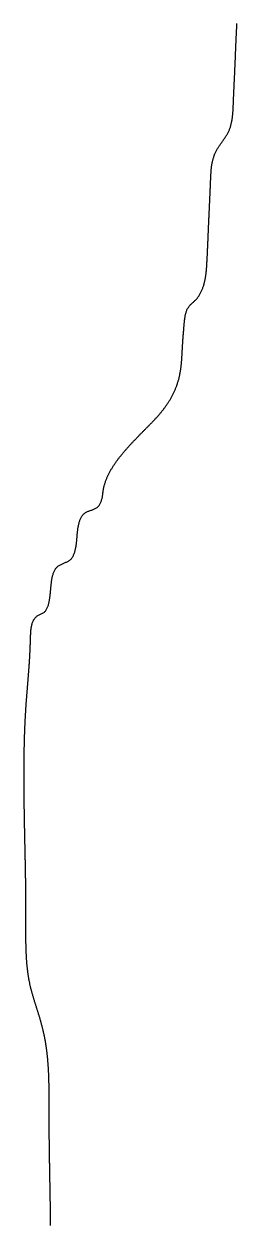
# Model space of a CAD drawing. Extents: x 40 to 225, y 4 to 261.
# Drawn here: x 40.5 to 46.2, y 100.44 to 132.63 of the extents above; entities that cross this region are included whole.
import ezdxf

# ---------------------------------------------------------------- set-up
doc = ezdxf.new("R2010")
doc.units = 0
doc.layers.get('0').update_dxf_attribs({"linetype": 'CONTINUOUS'})

msp = doc.modelspace()

# ---------------------------------------------------------------- linework, layer by layer
at = {"color": 7}
msp.add_polyline3d([(41.2127, 100.429, 0), (41.2125, 100.449, 0), (41.2123, 100.469, 0), (41.2121, 100.488, 0), (41.2118, 100.508, 0), (41.2116, 100.528, 0), (41.2114, 100.548, 0), (41.2112, 100.567, 0), (41.2109, 100.587, 0), (41.2107, 100.607, 0), (41.2104, 100.627, 0), (41.2102, 100.646, 0), (41.2099, 100.666, 0), (41.2097, 100.686, 0), (41.2094, 100.706, 0), (41.2091, 100.725, 0), (41.2089, 100.745, 0), (41.2086, 100.765, 0), (41.2083, 100.785, 0), (41.208, 100.804, 0), (41.2077, 100.824, 0), (41.2075, 100.844, 0), (41.2072, 100.863, 0), (41.2069, 100.883, 0), (41.2066, 100.903, 0), (41.2063, 100.923, 0), (41.206, 100.942, 0), (41.2057, 100.962, 0), (41.2054, 100.982, 0), (41.205, 101.001, 0), (41.2047, 101.021, 0), (41.2044, 101.041, 0), (41.2041, 101.06, 0), (41.2038, 101.08, 0), (41.2034, 101.1, 0), (41.2031, 101.119, 0), (41.2028, 101.139, 0), (41.2025, 101.159, 0), (41.2021, 101.178, 0), (41.2018, 101.198, 0), (41.2015, 101.218, 0), (41.2011, 101.237, 0), (41.2008, 101.257, 0), (41.2004, 101.277, 0), (41.2001, 101.296, 0), (41.1998, 101.316, 0), (41.1994, 101.336, 0), (41.1991, 101.355, 0), (41.1987, 101.375, 0), (41.1984, 101.395, 0), (41.198, 101.414, 0), (41.1977, 101.434, 0), (41.1973, 101.454, 0), (41.197, 101.473, 0), (41.1966, 101.493, 0), (41.1963, 101.513, 0), (41.1959, 101.532, 0), (41.1956, 101.552, 0), (41.1952, 101.572, 0), (41.1949, 101.591, 0), (41.1945, 101.611, 0), (41.1941, 101.631, 0), (41.1938, 101.65, 0), (41.1934, 101.67, 0), (41.1931, 101.69, 0), (41.1927, 101.709, 0), (41.1924, 101.729, 0), (41.192, 101.748, 0), (41.1917, 101.768, 0), (41.1913, 101.788, 0), (41.191, 101.807, 0), (41.1906, 101.827, 0), (41.1903, 101.847, 0), (41.1899, 101.866, 0), (41.1896, 101.886, 0), (41.1892, 101.906, 0), (41.1889, 101.925, 0), (41.1886, 101.945, 0), (41.1882, 101.965, 0), (41.1879, 101.984, 0), (41.1875, 102.004, 0), (41.1872, 102.023, 0), (41.1869, 102.043, 0), (41.1865, 102.063, 0), (41.1862, 102.082, 0), (41.1859, 102.102, 0), (41.1855, 102.122, 0), (41.1852, 102.141, 0), (41.1849, 102.161, 0), (41.1846, 102.181, 0), (41.1842, 102.2, 0), (41.1839, 102.22, 0), (41.1836, 102.239, 0), (41.1833, 102.259, 0), (41.183, 102.279, 0), (41.1827, 102.298, 0), (41.1824, 102.318, 0), (41.1821, 102.338, 0), (41.1818, 102.357, 0), (41.1815, 102.377, 0), (41.1812, 102.397, 0), (41.1809, 102.416, 0), (41.1806, 102.436, 0), (41.1804, 102.456, 0), (41.1801, 102.475, 0), (41.1798, 102.495, 0), (41.1795, 102.515, 0), (41.1793, 102.534, 0), (41.179, 102.554, 0), (41.1787, 102.574, 0), (41.1785, 102.593, 0), (41.1782, 102.613, 0), (41.178, 102.633, 0), (41.1778, 102.652, 0), (41.1775, 102.672, 0), (41.1773, 102.692, 0), (41.1771, 102.711, 0), (41.1768, 102.731, 0), (41.1766, 102.751, 0), (41.1764, 102.77, 0), (41.1762, 102.79, 0), (41.176, 102.81, 0), (41.1758, 102.829, 0), (41.1756, 102.849, 0), (41.1754, 102.869, 0), (41.1752, 102.888, 0), (41.175, 102.908, 0), (41.1749, 102.928, 0), (41.1747, 102.948, 0), (41.1745, 102.967, 0), (41.1744, 102.987, 0), (41.1742, 103.007, 0), (41.1741, 103.026, 0), (41.1739, 103.046, 0), (41.1738, 103.066, 0), (41.1737, 103.085, 0), (41.1736, 103.105, 0), (41.1734, 103.125, 0), (41.1733, 103.145, 0), (41.1732, 103.164, 0), (41.1731, 103.184, 0), (41.173, 103.204, 0), (41.173, 103.224, 0), (41.1729, 103.243, 0), (41.1728, 103.263, 0), (41.1728, 103.283, 0), (41.1727, 103.303, 0), (41.1726, 103.322, 0), (41.1726, 103.342, 0), (41.1726, 103.362, 0), (41.1725, 103.382, 0), (41.1725, 103.401, 0), (41.1725, 103.421, 0), (41.1725, 103.441, 0), (41.1725, 103.461, 0), (41.1725, 103.48, 0), (41.1725, 103.5, 0), (41.1725, 103.52, 0), (41.1726, 103.54, 0), (41.1726, 103.56, 0), (41.1726, 103.579, 0), (41.1726, 103.599, 0), (41.1727, 103.619, 0), (41.1727, 103.639, 0), (41.1727, 103.659, 0), (41.1727, 103.678, 0), (41.1727, 103.698, 0), (41.1727, 103.718, 0), (41.1727, 103.738, 0), (41.1727, 103.758, 0), (41.1727, 103.777, 0), (41.1727, 103.797, 0), (41.1727, 103.817, 0), (41.1726, 103.837, 0), (41.1726, 103.857, 0), (41.1725, 103.876, 0), (41.1725, 103.896, 0), (41.1724, 103.916, 0), (41.1723, 103.936, 0), (41.1722, 103.956, 0), (41.172, 103.975, 0), (41.1719, 103.995, 0), (41.1717, 104.015, 0), (41.1715, 104.035, 0), (41.1713, 104.055, 0), (41.1711, 104.074, 0), (41.1709, 104.094, 0), (41.1706, 104.114, 0), (41.1703, 104.134, 0), (41.17, 104.154, 0), (41.1697, 104.173, 0), (41.1694, 104.193, 0), (41.169, 104.213, 0), (41.1686, 104.233, 0), (41.1681, 104.253, 0), (41.1677, 104.272, 0), (41.1672, 104.292, 0), (41.1666, 104.312, 0), (41.1661, 104.332, 0), (41.1655, 104.351, 0), (41.1649, 104.371, 0), (41.1642, 104.391, 0), (41.1636, 104.411, 0), (41.1628, 104.43, 0), (41.1621, 104.45, 0), (41.1613, 104.47, 0), (41.1604, 104.49, 0), (41.1596, 104.509, 0), (41.1587, 104.529, 0), (41.1577, 104.549, 0), (41.1567, 104.568, 0), (41.1557, 104.588, 0), (41.1546, 104.608, 0), (41.1535, 104.627, 0), (41.1523, 104.647, 0), (41.1511, 104.667, 0), (41.1499, 104.687, 0), (41.1486, 104.706, 0), (41.1472, 104.726, 0), (41.1458, 104.745, 0), (41.1444, 104.765, 0), (41.1429, 104.785, 0), (41.1413, 104.804, 0), (41.1397, 104.824, 0), (41.1381, 104.844, 0), (41.1364, 104.863, 0), (41.1346, 104.883, 0), (41.1328, 104.902, 0), (41.1309, 104.922, 0), (41.129, 104.941, 0), (41.127, 104.961, 0), (41.125, 104.981, 0), (41.1229, 105, 0), (41.1207, 105.02, 0), (41.1185, 105.039, 0), (41.1162, 105.059, 0), (41.1138, 105.078, 0), (41.1114, 105.098, 0), (41.1089, 105.117, 0), (41.1064, 105.137, 0), (41.1038, 105.156, 0), (41.1011, 105.176, 0), (41.0983, 105.195, 0), (41.0955, 105.214, 0), (41.0926, 105.234, 0), (41.0896, 105.253, 0), (41.0866, 105.273, 0), (41.0835, 105.292, 0), (41.0803, 105.311, 0), (41.0771, 105.331, 0), (41.0738, 105.35, 0), (41.0704, 105.369, 0), (41.0669, 105.389, 0), (41.0633, 105.408, 0), (41.0597, 105.427, 0), (41.056, 105.447, 0), (41.0522, 105.466, 0), (41.0483, 105.485, 0), (41.0444, 105.504, 0), (41.0403, 105.524, 0), (41.0362, 105.543, 0), (41.032, 105.562, 0), (41.0278, 105.581, 0), (41.0234, 105.6, 0), (41.019, 105.619, 0), (41.0146, 105.639, 0), (41.01, 105.658, 0), (41.0054, 105.677, 0), (41.0008, 105.696, 0), (40.996, 105.715, 0), (40.9912, 105.734, 0), (40.9864, 105.753, 0), (40.9814, 105.772, 0), (40.9765, 105.791, 0), (40.9714, 105.81, 0), (40.9663, 105.829, 0), (40.9612, 105.849, 0), (40.956, 105.868, 0), (40.9508, 105.887, 0), (40.9455, 105.906, 0), (40.9401, 105.925, 0), (40.9347, 105.944, 0), (40.9293, 105.962, 0), (40.9238, 105.981, 0), (40.9183, 106, 0), (40.9127, 106.019, 0), (40.9071, 106.038, 0), (40.9015, 106.057, 0), (40.8958, 106.076, 0), (40.8901, 106.095, 0), (40.8843, 106.114, 0), (40.8785, 106.133, 0), (40.8727, 106.152, 0), (40.8669, 106.17, 0), (40.861, 106.189, 0), (40.8551, 106.208, 0), (40.8492, 106.227, 0), (40.8432, 106.246, 0), (40.8373, 106.265, 0), (40.8313, 106.284, 0), (40.8253, 106.302, 0), (40.8194, 106.321, 0), (40.8134, 106.34, 0), (40.8074, 106.359, 0), (40.8015, 106.378, 0), (40.7955, 106.396, 0), (40.7896, 106.415, 0), (40.7837, 106.434, 0), (40.7778, 106.453, 0), (40.772, 106.472, 0), (40.7661, 106.491, 0), (40.7604, 106.509, 0), (40.7546, 106.528, 0), (40.7489, 106.547, 0), (40.7433, 106.566, 0), (40.7377, 106.585, 0), (40.7322, 106.604, 0), (40.7267, 106.623, 0), (40.7213, 106.642, 0), (40.716, 106.661, 0), (40.7107, 106.68, 0), (40.7055, 106.698, 0), (40.7004, 106.717, 0), (40.6954, 106.736, 0), (40.6905, 106.755, 0), (40.6856, 106.774, 0), (40.6809, 106.793, 0), (40.6763, 106.813, 0), (40.6717, 106.832, 0), (40.6673, 106.851, 0), (40.663, 106.87, 0), (40.6588, 106.889, 0), (40.6547, 106.908, 0), (40.6507, 106.927, 0), (40.6468, 106.947, 0), (40.643, 106.966, 0), (40.6393, 106.985, 0), (40.6357, 107.004, 0), (40.6322, 107.024, 0), (40.6288, 107.043, 0), (40.6255, 107.062, 0), (40.6222, 107.081, 0), (40.6191, 107.101, 0), (40.6161, 107.12, 0), (40.6131, 107.14, 0), (40.6103, 107.159, 0), (40.6075, 107.178, 0), (40.6048, 107.198, 0), (40.6022, 107.217, 0), (40.5997, 107.237, 0), (40.5972, 107.256, 0), (40.5948, 107.276, 0), (40.5926, 107.295, 0), (40.5904, 107.315, 0), (40.5882, 107.334, 0), (40.5862, 107.354, 0), (40.5842, 107.373, 0), (40.5823, 107.393, 0), (40.5804, 107.413, 0), (40.5787, 107.432, 0), (40.577, 107.452, 0), (40.5753, 107.471, 0), (40.5737, 107.491, 0), (40.5722, 107.511, 0), (40.5708, 107.53, 0), (40.5694, 107.55, 0), (40.5681, 107.57, 0), (40.5668, 107.589, 0), (40.5656, 107.609, 0), (40.5645, 107.629, 0), (40.5634, 107.648, 0), (40.5624, 107.668, 0), (40.5614, 107.688, 0), (40.5605, 107.708, 0), (40.5596, 107.727, 0), (40.5588, 107.747, 0), (40.558, 107.767, 0), (40.5573, 107.787, 0), (40.5566, 107.807, 0), (40.5559, 107.826, 0), (40.5553, 107.846, 0), (40.5548, 107.866, 0), (40.5543, 107.886, 0), (40.5538, 107.906, 0), (40.5533, 107.925, 0), (40.5529, 107.945, 0), (40.5526, 107.965, 0), (40.5522, 107.985, 0), (40.5519, 108.005, 0), (40.5517, 108.024, 0), (40.5514, 108.044, 0), (40.5512, 108.064, 0), (40.551, 108.084, 0), (40.5509, 108.104, 0), (40.5507, 108.124, 0), (40.5506, 108.144, 0), (40.5505, 108.163, 0), (40.5505, 108.183, 0), (40.5504, 108.203, 0), (40.5504, 108.223, 0), (40.5504, 108.243, 0), (40.5504, 108.263, 0), (40.5504, 108.283, 0), (40.5505, 108.302, 0), (40.5505, 108.322, 0), (40.5506, 108.342, 0), (40.5506, 108.362, 0), (40.5507, 108.382, 0), (40.5508, 108.402, 0), (40.5509, 108.422, 0), (40.551, 108.441, 0), (40.5511, 108.461, 0), (40.5512, 108.481, 0), (40.5513, 108.501, 0), (40.5514, 108.521, 0), (40.5515, 108.541, 0), (40.5516, 108.56, 0), (40.5517, 108.58, 0), (40.5518, 108.6, 0), (40.5518, 108.62, 0), (40.5519, 108.64, 0), (40.552, 108.659, 0), (40.552, 108.679, 0), (40.5521, 108.699, 0), (40.5521, 108.719, 0), (40.5521, 108.739, 0), (40.5521, 108.758, 0), (40.5521, 108.778, 0), (40.5521, 108.798, 0), (40.5521, 108.818, 0), (40.5521, 108.837, 0), (40.5521, 108.857, 0), (40.552, 108.877, 0), (40.552, 108.897, 0), (40.5519, 108.916, 0), (40.5519, 108.936, 0), (40.5518, 108.956, 0), (40.5517, 108.975, 0), (40.5516, 108.995, 0), (40.5515, 109.015, 0), (40.5514, 109.035, 0), (40.5513, 109.054, 0), (40.5512, 109.074, 0), (40.5511, 109.094, 0), (40.5509, 109.113, 0), (40.5508, 109.133, 0), (40.5507, 109.153, 0), (40.5505, 109.172, 0), (40.5503, 109.192, 0), (40.5502, 109.212, 0), (40.55, 109.231, 0), (40.5498, 109.251, 0), (40.5496, 109.271, 0), (40.5494, 109.29, 0), (40.5492, 109.31, 0), (40.549, 109.33, 0), (40.5488, 109.349, 0), (40.5486, 109.369, 0), (40.5484, 109.389, 0), (40.5481, 109.408, 0), (40.5479, 109.428, 0), (40.5476, 109.448, 0), (40.5474, 109.467, 0), (40.5471, 109.487, 0), (40.5469, 109.507, 0), (40.5466, 109.526, 0), (40.5463, 109.546, 0), (40.5461, 109.565, 0), (40.5458, 109.585, 0), (40.5455, 109.605, 0), (40.5452, 109.624, 0), (40.5449, 109.644, 0), (40.5446, 109.664, 0), (40.5443, 109.683, 0), (40.544, 109.703, 0), (40.5437, 109.722, 0), (40.5433, 109.742, 0), (40.543, 109.762, 0), (40.5427, 109.781, 0), (40.5424, 109.801, 0), (40.542, 109.821, 0), (40.5417, 109.84, 0), (40.5413, 109.86, 0), (40.541, 109.879, 0), (40.5406, 109.899, 0), (40.5403, 109.919, 0), (40.5399, 109.938, 0), (40.5396, 109.958, 0), (40.5392, 109.977, 0), (40.5388, 109.997, 0), (40.5385, 110.017, 0), (40.5381, 110.036, 0), (40.5377, 110.056, 0), (40.5373, 110.075, 0), (40.5369, 110.095, 0), (40.5366, 110.115, 0), (40.5362, 110.134, 0), (40.5358, 110.154, 0), (40.5354, 110.174, 0), (40.535, 110.193, 0), (40.5346, 110.213, 0), (40.5342, 110.232, 0), (40.5338, 110.252, 0), (40.5334, 110.272, 0), (40.533, 110.291, 0), (40.5326, 110.311, 0), (40.5322, 110.331, 0), (40.5318, 110.35, 0), (40.5314, 110.37, 0), (40.5309, 110.39, 0), (40.5305, 110.409, 0), (40.5301, 110.429, 0), (40.5297, 110.448, 0), (40.5293, 110.468, 0), (40.5289, 110.488, 0), (40.5285, 110.507, 0), (40.528, 110.527, 0), (40.5276, 110.547, 0), (40.5272, 110.566, 0), (40.5268, 110.586, 0), (40.5264, 110.606, 0), (40.526, 110.625, 0), (40.5255, 110.645, 0), (40.5251, 110.665, 0), (40.5247, 110.684, 0), (40.5243, 110.704, 0), (40.5239, 110.724, 0), (40.5235, 110.743, 0), (40.523, 110.763, 0), (40.5226, 110.783, 0), (40.5222, 110.803, 0), (40.5218, 110.822, 0), (40.5214, 110.842, 0), (40.521, 110.862, 0), (40.5206, 110.881, 0), (40.5201, 110.901, 0), (40.5197, 110.921, 0), (40.5193, 110.941, 0), (40.5189, 110.96, 0), (40.5185, 110.98, 0), (40.5181, 111, 0), (40.5177, 111.02, 0), (40.5173, 111.039, 0), (40.5169, 111.059, 0), (40.5165, 111.079, 0), (40.5162, 111.099, 0), (40.5158, 111.118, 0), (40.5154, 111.138, 0), (40.515, 111.158, 0), (40.5146, 111.178, 0), (40.5142, 111.197, 0), (40.5139, 111.217, 0), (40.5135, 111.237, 0), (40.5131, 111.257, 0), (40.5127, 111.277, 0), (40.5124, 111.297, 0), (40.512, 111.316, 0), (40.5117, 111.336, 0), (40.5113, 111.356, 0), (40.511, 111.376, 0), (40.5106, 111.396, 0), (40.5103, 111.416, 0), (40.5099, 111.436, 0), (40.5096, 111.455, 0), (40.5093, 111.475, 0), (40.5089, 111.495, 0), (40.5086, 111.515, 0), (40.5083, 111.535, 0), (40.508, 111.555, 0), (40.5077, 111.575, 0), (40.5074, 111.595, 0), (40.5071, 111.615, 0), (40.5068, 111.635, 0), (40.5065, 111.655, 0), (40.5062, 111.674, 0), (40.5059, 111.694, 0), (40.5057, 111.714, 0), (40.5054, 111.734, 0), (40.5051, 111.754, 0), (40.5049, 111.774, 0), (40.5046, 111.794, 0), (40.5044, 111.814, 0), (40.5041, 111.834, 0), (40.5039, 111.854, 0), (40.5037, 111.874, 0), (40.5034, 111.894, 0), (40.5032, 111.914, 0), (40.503, 111.934, 0), (40.5028, 111.954, 0), (40.5026, 111.974, 0), (40.5024, 111.994, 0), (40.5022, 112.014, 0), (40.502, 112.034, 0), (40.5019, 112.054, 0), (40.5017, 112.074, 0), (40.5015, 112.094, 0), (40.5014, 112.114, 0), (40.5012, 112.134, 0), (40.5011, 112.154, 0), (40.501, 112.174, 0), (40.5009, 112.194, 0), (40.5007, 112.214, 0), (40.5006, 112.234, 0), (40.5005, 112.254, 0), (40.5004, 112.274, 0), (40.5004, 112.294, 0), (40.5003, 112.314, 0), (40.5002, 112.334, 0), (40.5002, 112.354, 0), (40.5001, 112.374, 0), (40.5001, 112.394, 0), (40.5, 112.414, 0), (40.5, 112.434, 0), (40.5, 112.454, 0), (40.5, 112.474, 0), (40.5, 112.494, 0), (40.5, 112.514, 0), (40.5, 112.534, 0), (40.5, 112.554, 0), (40.5001, 112.574, 0), (40.5001, 112.594, 0), (40.5002, 112.614, 0), (40.5002, 112.634, 0), (40.5003, 112.654, 0), (40.5004, 112.674, 0), (40.5005, 112.694, 0), (40.5006, 112.714, 0), (40.5007, 112.734, 0), (40.5008, 112.754, 0), (40.501, 112.774, 0), (40.5011, 112.794, 0), (40.5013, 112.813, 0), (40.5014, 112.833, 0), (40.5016, 112.853, 0), (40.5018, 112.873, 0), (40.502, 112.893, 0), (40.5022, 112.913, 0), (40.5024, 112.933, 0), (40.5027, 112.953, 0), (40.5029, 112.972, 0), (40.5031, 112.992, 0), (40.5034, 113.012, 0), (40.5037, 113.032, 0), (40.504, 113.052, 0), (40.5043, 113.072, 0), (40.5046, 113.091, 0), (40.5049, 113.111, 0), (40.5052, 113.131, 0), (40.5056, 113.151, 0), (40.5059, 113.17, 0), (40.5063, 113.19, 0), (40.5067, 113.21, 0), (40.5071, 113.23, 0), (40.5075, 113.249, 0), (40.5079, 113.269, 0), (40.5083, 113.289, 0), (40.5088, 113.308, 0), (40.5092, 113.328, 0), (40.5097, 113.348, 0), (40.5102, 113.367, 0), (40.5107, 113.387, 0), (40.5112, 113.407, 0), (40.5117, 113.426, 0), (40.5123, 113.446, 0), (40.5128, 113.465, 0), (40.5134, 113.485, 0), (40.514, 113.505, 0), (40.5145, 113.524, 0), (40.5151, 113.544, 0), (40.5158, 113.563, 0), (40.5164, 113.583, 0), (40.517, 113.602, 0), (40.5177, 113.622, 0), (40.5184, 113.641, 0), (40.5191, 113.661, 0), (40.5198, 113.68, 0), (40.5205, 113.699, 0), (40.5212, 113.719, 0), (40.522, 113.738, 0), (40.5227, 113.757, 0), (40.5235, 113.777, 0), (40.5243, 113.796, 0), (40.5251, 113.815, 0), (40.5259, 113.835, 0), (40.5268, 113.854, 0), (40.5276, 113.873, 0), (40.5285, 113.893, 0), (40.5294, 113.912, 0), (40.5303, 113.931, 0), (40.5312, 113.95, 0), (40.5321, 113.969, 0), (40.5331, 113.989, 0), (40.5341, 114.008, 0), (40.535, 114.027, 0), (40.536, 114.046, 0), (40.5371, 114.065, 0), (40.5381, 114.084, 0), (40.5391, 114.103, 0), (40.5402, 114.122, 0), (40.5413, 114.141, 0), (40.5424, 114.16, 0), (40.5435, 114.179, 0), (40.5446, 114.198, 0), (40.5458, 114.217, 0), (40.5469, 114.236, 0), (40.5481, 114.255, 0), (40.5493, 114.273, 0), (40.5505, 114.292, 0), (40.5518, 114.311, 0), (40.553, 114.33, 0), (40.5543, 114.349, 0), (40.5556, 114.367, 0), (40.5569, 114.386, 0), (40.5582, 114.405, 0), (40.5596, 114.423, 0), (40.5609, 114.442, 0), (40.5623, 114.461, 0), (40.5636, 114.479, 0), (40.565, 114.498, 0), (40.5664, 114.517, 0), (40.5678, 114.535, 0), (40.5693, 114.554, 0), (40.5707, 114.573, 0), (40.5722, 114.591, 0), (40.5736, 114.61, 0), (40.5751, 114.628, 0), (40.5766, 114.647, 0), (40.578, 114.666, 0), (40.5795, 114.684, 0), (40.581, 114.703, 0), (40.5825, 114.721, 0), (40.584, 114.74, 0), (40.5856, 114.759, 0), (40.5871, 114.777, 0), (40.5886, 114.796, 0), (40.5901, 114.815, 0), (40.5917, 114.833, 0), (40.5932, 114.852, 0), (40.5947, 114.871, 0), (40.5963, 114.89, 0), (40.5978, 114.908, 0), (40.5994, 114.927, 0), (40.6009, 114.946, 0), (40.6025, 114.965, 0), (40.604, 114.983, 0), (40.6055, 115.002, 0), (40.6071, 115.021, 0), (40.6086, 115.04, 0), (40.6101, 115.059, 0), (40.6117, 115.078, 0), (40.6132, 115.097, 0), (40.6147, 115.116, 0), (40.6162, 115.135, 0), (40.6177, 115.154, 0), (40.6193, 115.173, 0), (40.6207, 115.193, 0), (40.6222, 115.212, 0), (40.6237, 115.231, 0), (40.6252, 115.25, 0), (40.6267, 115.27, 0), (40.6281, 115.289, 0), (40.6296, 115.309, 0), (40.631, 115.328, 0), (40.6324, 115.348, 0), (40.6338, 115.367, 0), (40.6352, 115.387, 0), (40.6366, 115.407, 0), (40.638, 115.426, 0), (40.6394, 115.446, 0), (40.6407, 115.466, 0), (40.6421, 115.486, 0), (40.6434, 115.506, 0), (40.6447, 115.526, 0), (40.646, 115.546, 0), (40.6472, 115.566, 0), (40.6485, 115.586, 0), (40.6497, 115.607, 0), (40.6509, 115.627, 0), (40.6521, 115.648, 0), (40.6533, 115.668, 0), (40.6545, 115.689, 0), (40.6556, 115.709, 0), (40.6567, 115.73, 0), (40.6578, 115.751, 0), (40.6589, 115.772, 0), (40.66, 115.793, 0), (40.661, 115.814, 0), (40.662, 115.835, 0), (40.663, 115.856, 0), (40.6639, 115.877, 0), (40.6649, 115.899, 0), (40.6658, 115.92, 0), (40.6666, 115.942, 0), (40.6675, 115.963, 0), (40.6683, 115.985, 0), (40.6691, 116.007, 0), (40.6699, 116.029, 0), (40.6706, 116.051, 0), (40.6713, 116.073, 0), (40.672, 116.095, 0), (40.6727, 116.117, 0), (40.6733, 116.14, 0), (40.6739, 116.162, 0), (40.6745, 116.185, 0), (40.6751, 116.207, 0), (40.6759, 116.23, 0), (40.6767, 116.253, 0), (40.6776, 116.275, 0), (40.6787, 116.297, 0), (40.68, 116.32, 0), (40.6815, 116.342, 0), (40.6832, 116.364, 0), (40.6852, 116.386, 0), (40.6875, 116.408, 0), (40.6901, 116.429, 0), (40.6931, 116.45, 0), (40.6965, 116.471, 0), (40.7003, 116.491, 0), (40.7045, 116.512, 0), (40.7092, 116.531, 0), (40.7143, 116.551, 0), (40.7201, 116.57, 0), (40.7263, 116.588, 0), (40.7332, 116.606, 0), (40.7406, 116.624, 0), (40.7487, 116.641, 0), (40.7575, 116.657, 0), (40.767, 116.673, 0), (40.7772, 116.688, 0), (40.7882, 116.703, 0), (40.7999, 116.717, 0), (40.8125, 116.73, 0), (40.8259, 116.742, 0), (40.8401, 116.754, 0), (40.8553, 116.765, 0), (40.8714, 116.775, 0), (40.8883, 116.785, 0), (40.9059, 116.794, 0), (40.9238, 116.802, 0), (40.942, 116.811, 0), (40.9602, 116.819, 0), (40.9782, 116.828, 0), (40.9958, 116.837, 0), (41.0128, 116.847, 0), (41.029, 116.858, 0), (41.0442, 116.87, 0), (41.0583, 116.883, 0), (41.0714, 116.897, 0), (41.0835, 116.912, 0), (41.0946, 116.928, 0), (41.1048, 116.945, 0), (41.1141, 116.962, 0), (41.1227, 116.981, 0), (41.1306, 116.999, 0), (41.1378, 117.018, 0), (41.1445, 117.038, 0), (41.1505, 117.058, 0), (41.1561, 117.078, 0), (41.1613, 117.098, 0), (41.1661, 117.118, 0), (41.1705, 117.138, 0), (41.1747, 117.158, 0), (41.1786, 117.178, 0), (41.1822, 117.197, 0), (41.1855, 117.217, 0), (41.1887, 117.237, 0), (41.1916, 117.256, 0), (41.1943, 117.276, 0), (41.1969, 117.295, 0), (41.1993, 117.315, 0), (41.2015, 117.334, 0), (41.2036, 117.353, 0), (41.2056, 117.373, 0), (41.2075, 117.392, 0), (41.2093, 117.411, 0), (41.211, 117.431, 0), (41.2127, 117.45, 0), (41.2143, 117.469, 0), (41.2159, 117.489, 0), (41.2176, 117.508, 0), (41.2192, 117.527, 0), (41.2209, 117.547, 0), (41.2227, 117.566, 0), (41.2245, 117.585, 0), (41.2264, 117.605, 0), (41.2285, 117.624, 0), (41.2307, 117.644, 0), (41.2331, 117.663, 0), (41.2357, 117.683, 0), (41.2385, 117.702, 0), (41.2415, 117.722, 0), (41.2447, 117.741, 0), (41.2483, 117.761, 0), (41.2521, 117.781, 0), (41.2562, 117.801, 0), (41.2607, 117.82, 0), (41.2656, 117.84, 0), (41.2708, 117.86, 0), (41.2764, 117.88, 0), (41.2825, 117.899, 0), (41.2891, 117.919, 0), (41.2963, 117.938, 0), (41.304, 117.957, 0), (41.3123, 117.975, 0), (41.3213, 117.993, 0), (41.331, 118.01, 0), (41.3415, 118.027, 0), (41.3527, 118.043, 0), (41.3647, 118.058, 0), (41.3776, 118.072, 0), (41.3913, 118.085, 0), (41.406, 118.097, 0), (41.4215, 118.109, 0), (41.4377, 118.119, 0), (41.4546, 118.129, 0), (41.472, 118.139, 0), (41.4899, 118.147, 0), (41.5082, 118.156, 0), (41.5267, 118.164, 0), (41.5455, 118.172, 0), (41.5644, 118.179, 0), (41.5832, 118.187, 0), (41.602, 118.195, 0), (41.6207, 118.203, 0), (41.6391, 118.211, 0), (41.6571, 118.22, 0), (41.6747, 118.229, 0), (41.6918, 118.238, 0), (41.7082, 118.249, 0), (41.724, 118.26, 0), (41.7389, 118.272, 0), (41.753, 118.285, 0), (41.7662, 118.299, 0), (41.7785, 118.313, 0), (41.7899, 118.329, 0), (41.8006, 118.345, 0), (41.8106, 118.362, 0), (41.8198, 118.38, 0), (41.8283, 118.398, 0), (41.8363, 118.417, 0), (41.8436, 118.436, 0), (41.8504, 118.455, 0), (41.8567, 118.475, 0), (41.8625, 118.494, 0), (41.8678, 118.514, 0), (41.8728, 118.534, 0), (41.8774, 118.554, 0), (41.8817, 118.574, 0), (41.8857, 118.593, 0), (41.8893, 118.613, 0), (41.8927, 118.632, 0), (41.8958, 118.652, 0), (41.8987, 118.672, 0), (41.9014, 118.691, 0), (41.9038, 118.711, 0), (41.9061, 118.73, 0), (41.9082, 118.749, 0), (41.9102, 118.769, 0), (41.9121, 118.788, 0), (41.9138, 118.808, 0), (41.9155, 118.827, 0), (41.9171, 118.847, 0), (41.9187, 118.866, 0), (41.9203, 118.885, 0), (41.9218, 118.905, 0), (41.9234, 118.924, 0), (41.925, 118.943, 0), (41.9267, 118.963, 0), (41.9284, 118.982, 0), (41.9303, 119.002, 0), (41.9322, 119.021, 0), (41.9343, 119.041, 0), (41.9366, 119.06, 0), (41.939, 119.08, 0), (41.9417, 119.099, 0), (41.9445, 119.119, 0), (41.9476, 119.138, 0), (41.951, 119.158, 0), (41.9546, 119.177, 0), (41.9586, 119.197, 0), (41.9629, 119.217, 0), (41.9675, 119.236, 0), (41.9724, 119.256, 0), (41.9778, 119.276, 0), (41.9836, 119.296, 0), (41.9899, 119.315, 0), (41.9966, 119.334, 0), (42.0039, 119.353, 0), (42.0118, 119.372, 0), (42.0204, 119.39, 0), (42.0295, 119.408, 0), (42.0394, 119.425, 0), (42.05, 119.441, 0), (42.0614, 119.457, 0), (42.0736, 119.472, 0), (42.0866, 119.486, 0), (42.1005, 119.5, 0), (42.1153, 119.512, 0), (42.1308, 119.524, 0), (42.1471, 119.534, 0), (42.1641, 119.544, 0), (42.1816, 119.554, 0), (42.1996, 119.562, 0), (42.2179, 119.57, 0), (42.2367, 119.578, 0), (42.2556, 119.585, 0), (42.2747, 119.592, 0), (42.2939, 119.599, 0), (42.3131, 119.605, 0), (42.3322, 119.612, 0), (42.3511, 119.619, 0), (42.3697, 119.626, 0), (42.3879, 119.633, 0), (42.4055, 119.641, 0), (42.4226, 119.651, 0), (42.439, 119.661, 0), (42.4546, 119.672, 0), (42.4693, 119.684, 0), (42.4832, 119.698, 0), (42.4962, 119.712, 0), (42.5084, 119.728, 0), (42.5198, 119.744, 0), (42.5304, 119.761, 0), (42.5402, 119.779, 0), (42.5493, 119.797, 0), (42.5576, 119.816, 0), (42.5652, 119.835, 0), (42.572, 119.854, 0), (42.5782, 119.874, 0), (42.5837, 119.893, 0), (42.5885, 119.913, 0), (42.5928, 119.932, 0), (42.5966, 119.951, 0), (42.6, 119.971, 0), (42.6031, 119.99, 0), (42.6059, 120.01, 0), (42.6086, 120.029, 0), (42.6111, 120.049, 0), (42.6135, 120.068, 0), (42.616, 120.088, 0), (42.6186, 120.107, 0), (42.6213, 120.126, 0), (42.6242, 120.146, 0), (42.6275, 120.165, 0), (42.6311, 120.184, 0), (42.635, 120.203, 0), (42.6393, 120.223, 0), (42.6438, 120.242, 0), (42.6487, 120.261, 0), (42.6538, 120.28, 0), (42.6593, 120.299, 0), (42.665, 120.318, 0), (42.671, 120.336, 0), (42.6773, 120.355, 0), (42.6838, 120.374, 0), (42.6906, 120.392, 0), (42.6976, 120.411, 0), (42.7049, 120.429, 0), (42.7123, 120.448, 0), (42.72, 120.466, 0), (42.7279, 120.484, 0), (42.736, 120.502, 0), (42.7443, 120.521, 0), (42.7528, 120.539, 0), (42.7615, 120.556, 0), (42.7704, 120.574, 0), (42.7794, 120.592, 0), (42.7885, 120.609, 0), (42.7978, 120.627, 0), (42.8073, 120.644, 0), (42.817, 120.661, 0), (42.8267, 120.679, 0), (42.8366, 120.696, 0), (42.8467, 120.713, 0), (42.8569, 120.73, 0), (42.8672, 120.746, 0), (42.8777, 120.763, 0), (42.8883, 120.78, 0), (42.899, 120.796, 0), (42.9098, 120.813, 0), (42.9208, 120.829, 0), (42.9318, 120.846, 0), (42.943, 120.862, 0), (42.9543, 120.878, 0), (42.9657, 120.894, 0), (42.9771, 120.91, 0), (42.9887, 120.926, 0), (43.0004, 120.942, 0), (43.0122, 120.958, 0), (43.0241, 120.974, 0), (43.036, 120.989, 0), (43.048, 121.005, 0), (43.0601, 121.021, 0), (43.0723, 121.036, 0), (43.0846, 121.051, 0), (43.0969, 121.067, 0), (43.1093, 121.082, 0), (43.1218, 121.097, 0), (43.1343, 121.113, 0), (43.1468, 121.128, 0), (43.1595, 121.143, 0), (43.1721, 121.158, 0), (43.1849, 121.173, 0), (43.1976, 121.188, 0), (43.2105, 121.203, 0), (43.2233, 121.218, 0), (43.2363, 121.233, 0), (43.2492, 121.248, 0), (43.2622, 121.262, 0), (43.2753, 121.277, 0), (43.2884, 121.292, 0), (43.3015, 121.307, 0), (43.3147, 121.321, 0), (43.3279, 121.336, 0), (43.3411, 121.35, 0), (43.3544, 121.365, 0), (43.3677, 121.379, 0), (43.3811, 121.394, 0), (43.3945, 121.408, 0), (43.4079, 121.423, 0), (43.4214, 121.437, 0), (43.4349, 121.451, 0), (43.4484, 121.466, 0), (43.462, 121.48, 0), (43.4755, 121.494, 0), (43.4891, 121.508, 0), (43.5028, 121.523, 0), (43.5164, 121.537, 0), (43.5301, 121.551, 0), (43.5438, 121.565, 0), (43.5576, 121.579, 0), (43.5713, 121.594, 0), (43.5851, 121.608, 0), (43.5989, 121.622, 0), (43.6127, 121.636, 0), (43.6265, 121.65, 0), (43.6403, 121.664, 0), (43.6542, 121.678, 0), (43.6681, 121.692, 0), (43.6819, 121.706, 0), (43.6958, 121.72, 0), (43.7098, 121.734, 0), (43.7237, 121.748, 0), (43.7376, 121.762, 0), (43.7515, 121.776, 0), (43.7654, 121.79, 0), (43.7793, 121.804, 0), (43.7932, 121.818, 0), (43.8071, 121.832, 0), (43.821, 121.846, 0), (43.8349, 121.86, 0), (43.8487, 121.874, 0), (43.8626, 121.888, 0), (43.8764, 121.903, 0), (43.8902, 121.917, 0), (43.9039, 121.931, 0), (43.9176, 121.945, 0), (43.9313, 121.959, 0), (43.945, 121.974, 0), (43.9586, 121.988, 0), (43.9721, 122.002, 0), (43.9857, 122.017, 0), (43.9991, 122.031, 0), (44.0125, 122.045, 0), (44.0259, 122.06, 0), (44.0392, 122.074, 0), (44.0525, 122.089, 0), (44.0656, 122.104, 0), (44.0788, 122.118, 0), (44.0918, 122.133, 0), (44.1048, 122.148, 0), (44.1177, 122.163, 0), (44.1305, 122.178, 0), (44.1433, 122.193, 0), (44.1559, 122.208, 0), (44.1685, 122.223, 0), (44.181, 122.238, 0), (44.1934, 122.253, 0), (44.2057, 122.269, 0), (44.2179, 122.284, 0), (44.2301, 122.3, 0), (44.2421, 122.315, 0), (44.254, 122.331, 0), (44.2658, 122.347, 0), (44.2775, 122.363, 0), (44.289, 122.379, 0), (44.3005, 122.395, 0), (44.3118, 122.411, 0), (44.3231, 122.427, 0), (44.3342, 122.444, 0), (44.3451, 122.46, 0), (44.356, 122.477, 0), (44.3667, 122.493, 0), (44.3773, 122.51, 0), (44.3877, 122.527, 0), (44.3981, 122.544, 0), (44.4082, 122.561, 0), (44.4183, 122.578, 0), (44.4282, 122.595, 0), (44.438, 122.612, 0), (44.4476, 122.629, 0), (44.457, 122.647, 0), (44.4664, 122.664, 0), (44.4755, 122.682, 0), (44.4846, 122.7, 0), (44.4934, 122.717, 0), (44.5022, 122.735, 0), (44.5107, 122.753, 0), (44.5191, 122.771, 0), (44.5273, 122.789, 0), (44.5354, 122.807, 0), (44.5433, 122.825, 0), (44.5511, 122.844, 0), (44.5586, 122.862, 0), (44.566, 122.88, 0), (44.5733, 122.899, 0), (44.5803, 122.917, 0), (44.5872, 122.936, 0), (44.5939, 122.954, 0), (44.6004, 122.973, 0), (44.6068, 122.992, 0), (44.6129, 123.011, 0), (44.6189, 123.029, 0), (44.6247, 123.048, 0), (44.6303, 123.067, 0), (44.6357, 123.086, 0), (44.6409, 123.105, 0), (44.6459, 123.124, 0), (44.6507, 123.143, 0), (44.6554, 123.163, 0), (44.6598, 123.182, 0), (44.6641, 123.201, 0), (44.6681, 123.22, 0), (44.6721, 123.24, 0), (44.6758, 123.259, 0), (44.6794, 123.279, 0), (44.6828, 123.298, 0), (44.6861, 123.317, 0), (44.6892, 123.337, 0), (44.6922, 123.356, 0), (44.6951, 123.376, 0), (44.6978, 123.396, 0), (44.7004, 123.415, 0), (44.7029, 123.435, 0), (44.7053, 123.454, 0), (44.7075, 123.474, 0), (44.7097, 123.494, 0), (44.7117, 123.513, 0), (44.7137, 123.533, 0), (44.7155, 123.553, 0), (44.7173, 123.572, 0), (44.719, 123.592, 0), (44.7206, 123.612, 0), (44.7222, 123.632, 0), (44.7237, 123.651, 0), (44.7251, 123.671, 0), (44.7264, 123.691, 0), (44.7278, 123.711, 0), (44.729, 123.73, 0), (44.7303, 123.75, 0), (44.7314, 123.77, 0), (44.7326, 123.789, 0), (44.7337, 123.809, 0), (44.7349, 123.829, 0), (44.736, 123.848, 0), (44.7371, 123.868, 0), (44.7381, 123.887, 0), (44.7392, 123.907, 0), (44.7403, 123.927, 0), (44.7414, 123.946, 0), (44.7425, 123.966, 0), (44.7436, 123.985, 0), (44.7448, 124.005, 0), (44.746, 124.024, 0), (44.7472, 124.043, 0), (44.7484, 124.063, 0), (44.7496, 124.082, 0), (44.7508, 124.102, 0), (44.7521, 124.121, 0), (44.7534, 124.14, 0), (44.7547, 124.16, 0), (44.7561, 124.179, 0), (44.7574, 124.199, 0), (44.7588, 124.218, 0), (44.7602, 124.237, 0), (44.7617, 124.257, 0), (44.7631, 124.276, 0), (44.7646, 124.296, 0), (44.7661, 124.315, 0), (44.7676, 124.335, 0), (44.7692, 124.354, 0), (44.7707, 124.374, 0), (44.7723, 124.394, 0), (44.774, 124.413, 0), (44.7756, 124.433, 0), (44.7773, 124.453, 0), (44.779, 124.473, 0), (44.7807, 124.493, 0), (44.7825, 124.513, 0), (44.7843, 124.533, 0), (44.7861, 124.553, 0), (44.7879, 124.573, 0), (44.7898, 124.594, 0), (44.7917, 124.614, 0), (44.7936, 124.634, 0), (44.7956, 124.655, 0), (44.7977, 124.675, 0), (44.7999, 124.696, 0), (44.8023, 124.717, 0), (44.805, 124.737, 0), (44.8078, 124.757, 0), (44.8109, 124.778, 0), (44.8143, 124.798, 0), (44.818, 124.818, 0), (44.8221, 124.837, 0), (44.8265, 124.857, 0), (44.8314, 124.876, 0), (44.8367, 124.896, 0), (44.8426, 124.914, 0), (44.8489, 124.933, 0), (44.8558, 124.951, 0), (44.8632, 124.969, 0), (44.8713, 124.987, 0), (44.88, 125.004, 0), (44.8894, 125.02, 0), (44.8994, 125.037, 0), (44.9103, 125.052, 0), (44.9219, 125.067, 0), (44.9342, 125.082, 0), (44.9472, 125.097, 0), (44.9607, 125.111, 0), (44.9747, 125.124, 0), (44.9891, 125.138, 0), (45.0037, 125.151, 0), (45.0185, 125.164, 0), (45.0334, 125.178, 0), (45.0482, 125.191, 0), (45.0629, 125.204, 0), (45.0774, 125.218, 0), (45.0916, 125.232, 0), (45.1053, 125.247, 0), (45.1186, 125.261, 0), (45.1315, 125.276, 0), (45.1439, 125.292, 0), (45.1559, 125.308, 0), (45.1675, 125.324, 0), (45.1788, 125.34, 0), (45.1896, 125.357, 0), (45.2, 125.373, 0), (45.2101, 125.391, 0), (45.2197, 125.408, 0), (45.2291, 125.425, 0), (45.238, 125.443, 0), (45.2467, 125.461, 0), (45.2549, 125.479, 0), (45.2629, 125.497, 0), (45.2705, 125.515, 0), (45.2779, 125.534, 0), (45.2849, 125.552, 0), (45.2916, 125.571, 0), (45.298, 125.589, 0), (45.3042, 125.608, 0), (45.3101, 125.627, 0), (45.3157, 125.645, 0), (45.321, 125.664, 0), (45.3261, 125.683, 0), (45.331, 125.702, 0), (45.3356, 125.721, 0), (45.34, 125.74, 0), (45.3442, 125.76, 0), (45.3481, 125.779, 0), (45.3519, 125.798, 0), (45.3554, 125.818, 0), (45.3588, 125.837, 0), (45.3619, 125.857, 0), (45.3649, 125.876, 0), (45.3678, 125.896, 0), (45.3704, 125.915, 0), (45.3729, 125.935, 0), (45.3753, 125.955, 0), (45.3776, 125.974, 0), (45.3797, 125.994, 0), (45.3816, 126.014, 0), (45.3835, 126.034, 0), (45.3853, 126.053, 0), (45.3869, 126.073, 0), (45.3885, 126.093, 0), (45.39, 126.113, 0), (45.3914, 126.133, 0), (45.3927, 126.153, 0), (45.394, 126.173, 0), (45.3952, 126.193, 0), (45.3964, 126.212, 0), (45.3975, 126.232, 0), (45.3986, 126.252, 0), (45.3997, 126.272, 0), (45.4008, 126.292, 0), (45.4018, 126.312, 0), (45.4029, 126.332, 0), (45.4039, 126.352, 0), (45.4049, 126.371, 0), (45.4059, 126.391, 0), (45.4069, 126.411, 0), (45.4079, 126.431, 0), (45.4089, 126.451, 0), (45.4098, 126.471, 0), (45.4108, 126.49, 0), (45.4117, 126.51, 0), (45.4127, 126.53, 0), (45.4136, 126.55, 0), (45.4145, 126.569, 0), (45.4154, 126.589, 0), (45.4164, 126.609, 0), (45.4173, 126.629, 0), (45.4181, 126.648, 0), (45.419, 126.668, 0), (45.4199, 126.688, 0), (45.4208, 126.708, 0), (45.4216, 126.727, 0), (45.4225, 126.747, 0), (45.4234, 126.767, 0), (45.4242, 126.786, 0), (45.4251, 126.806, 0), (45.4259, 126.826, 0), (45.4267, 126.845, 0), (45.4276, 126.865, 0), (45.4284, 126.885, 0), (45.4292, 126.904, 0), (45.4301, 126.924, 0), (45.4309, 126.943, 0), (45.4317, 126.963, 0), (45.4325, 126.983, 0), (45.4333, 127.002, 0), (45.4342, 127.022, 0), (45.435, 127.041, 0), (45.4358, 127.061, 0), (45.4366, 127.081, 0), (45.4374, 127.1, 0), (45.4382, 127.12, 0), (45.4391, 127.139, 0), (45.4399, 127.159, 0), (45.4407, 127.179, 0), (45.4415, 127.198, 0), (45.4423, 127.218, 0), (45.4432, 127.237, 0), (45.444, 127.257, 0), (45.4448, 127.276, 0), (45.4457, 127.296, 0), (45.4465, 127.315, 0), (45.4473, 127.335, 0), (45.4482, 127.354, 0), (45.449, 127.374, 0), (45.4499, 127.393, 0), (45.4508, 127.413, 0), (45.4516, 127.432, 0), (45.4525, 127.452, 0), (45.4534, 127.471, 0), (45.4542, 127.491, 0), (45.4551, 127.51, 0), (45.456, 127.53, 0), (45.4569, 127.549, 0), (45.4578, 127.569, 0), (45.4587, 127.588, 0), (45.4595, 127.608, 0), (45.4604, 127.627, 0), (45.4613, 127.647, 0), (45.4622, 127.666, 0), (45.4631, 127.686, 0), (45.464, 127.706, 0), (45.4649, 127.725, 0), (45.4658, 127.745, 0), (45.4667, 127.764, 0), (45.4676, 127.784, 0), (45.4685, 127.803, 0), (45.4695, 127.823, 0), (45.4704, 127.842, 0), (45.4713, 127.862, 0), (45.4722, 127.882, 0), (45.4731, 127.901, 0), (45.474, 127.921, 0), (45.4749, 127.941, 0), (45.4758, 127.96, 0), (45.4767, 127.98, 0), (45.4776, 128, 0), (45.4785, 128.019, 0), (45.4794, 128.039, 0), (45.4802, 128.059, 0), (45.4811, 128.078, 0), (45.482, 128.098, 0), (45.4829, 128.118, 0), (45.4838, 128.138, 0), (45.4847, 128.157, 0), (45.4855, 128.177, 0), (45.4864, 128.197, 0), (45.4873, 128.217, 0), (45.4881, 128.237, 0), (45.489, 128.257, 0), (45.4899, 128.277, 0), (45.4907, 128.297, 0), (45.4916, 128.317, 0), (45.4924, 128.336, 0), (45.4932, 128.356, 0), (45.4941, 128.377, 0), (45.4949, 128.397, 0), (45.4957, 128.417, 0), (45.4965, 128.437, 0), (45.4974, 128.457, 0), (45.4982, 128.477, 0), (45.499, 128.497, 0), (45.4999, 128.517, 0), (45.5008, 128.537, 0), (45.5018, 128.558, 0), (45.5028, 128.578, 0), (45.5039, 128.598, 0), (45.5051, 128.618, 0), (45.5064, 128.638, 0), (45.5077, 128.658, 0), (45.5092, 128.678, 0), (45.5108, 128.698, 0), (45.5126, 128.718, 0), (45.5144, 128.738, 0), (45.5165, 128.758, 0), (45.5186, 128.778, 0), (45.521, 128.798, 0), (45.5235, 128.818, 0), (45.5262, 128.837, 0), (45.5292, 128.857, 0), (45.5323, 128.876, 0), (45.5357, 128.896, 0), (45.5392, 128.915, 0), (45.5431, 128.935, 0), (45.5471, 128.954, 0), (45.5515, 128.973, 0), (45.5561, 128.992, 0), (45.561, 129.011, 0), (45.5661, 129.029, 0), (45.5716, 129.048, 0), (45.5774, 129.067, 0), (45.5835, 129.085, 0), (45.59, 129.103, 0), (45.5967, 129.122, 0), (45.6039, 129.14, 0), (45.6113, 129.157, 0), (45.6192, 129.175, 0), (45.6274, 129.193, 0), (45.636, 129.21, 0), (45.645, 129.228, 0), (45.6543, 129.245, 0), (45.6639, 129.262, 0), (45.6737, 129.279, 0), (45.6838, 129.296, 0), (45.6942, 129.312, 0), (45.7048, 129.329, 0), (45.7155, 129.346, 0), (45.7265, 129.362, 0), (45.7376, 129.378, 0), (45.7488, 129.395, 0), (45.7601, 129.411, 0), (45.7715, 129.428, 0), (45.7829, 129.444, 0), (45.7944, 129.46, 0), (45.8059, 129.476, 0), (45.8173, 129.493, 0), (45.8288, 129.509, 0), (45.8402, 129.525, 0), (45.8515, 129.542, 0), (45.8627, 129.558, 0), (45.8738, 129.575, 0), (45.8848, 129.591, 0), (45.8956, 129.608, 0), (45.9062, 129.624, 0), (45.9166, 129.641, 0), (45.9267, 129.658, 0), (45.9366, 129.675, 0), (45.9462, 129.692, 0), (45.9556, 129.709, 0), (45.9646, 129.726, 0), (45.9732, 129.744, 0), (45.9815, 129.761, 0), (45.9894, 129.779, 0), (45.9969, 129.797, 0), (46.0041, 129.815, 0), (46.0109, 129.833, 0), (46.0174, 129.851, 0), (46.0236, 129.87, 0), (46.0294, 129.888, 0), (46.0349, 129.907, 0), (46.0401, 129.926, 0), (46.045, 129.945, 0), (46.0497, 129.964, 0), (46.0541, 129.983, 0), (46.0582, 130.002, 0), (46.062, 130.021, 0), (46.0656, 130.04, 0), (46.069, 130.06, 0), (46.0722, 130.079, 0), (46.0751, 130.099, 0), (46.0779, 130.119, 0), (46.0804, 130.138, 0), (46.0828, 130.158, 0), (46.085, 130.178, 0), (46.0871, 130.198, 0), (46.089, 130.218, 0), (46.0907, 130.238, 0), (46.0923, 130.258, 0), (46.0938, 130.278, 0), (46.0952, 130.298, 0), (46.0965, 130.318, 0), (46.0977, 130.338, 0), (46.0988, 130.358, 0), (46.0998, 130.379, 0), (46.1008, 130.399, 0), (46.1017, 130.419, 0), (46.1026, 130.439, 0), (46.1035, 130.459, 0), (46.1043, 130.479, 0), (46.1051, 130.499, 0), (46.106, 130.52, 0), (46.1068, 130.54, 0), (46.1076, 130.56, 0), (46.1085, 130.58, 0), (46.1093, 130.6, 0), (46.1102, 130.62, 0), (46.111, 130.64, 0), (46.1119, 130.66, 0), (46.1127, 130.679, 0), (46.1136, 130.699, 0), (46.1145, 130.719, 0), (46.1154, 130.739, 0), (46.1162, 130.759, 0), (46.1171, 130.779, 0), (46.118, 130.798, 0), (46.1189, 130.818, 0), (46.1198, 130.838, 0), (46.1207, 130.858, 0), (46.1216, 130.877, 0), (46.1225, 130.897, 0), (46.1234, 130.917, 0), (46.1243, 130.937, 0), (46.1252, 130.956, 0), (46.1261, 130.976, 0), (46.127, 130.995, 0), (46.1279, 131.015, 0), (46.1288, 131.035, 0), (46.1297, 131.054, 0), (46.1306, 131.074, 0), (46.1315, 131.094, 0), (46.1324, 131.113, 0), (46.1334, 131.133, 0), (46.1343, 131.152, 0), (46.1352, 131.172, 0), (46.1361, 131.191, 0), (46.137, 131.211, 0), (46.1379, 131.23, 0), (46.1388, 131.25, 0), (46.1397, 131.269, 0), (46.1406, 131.289, 0), (46.1414, 131.309, 0), (46.1423, 131.328, 0), (46.1432, 131.348, 0), (46.1441, 131.367, 0), (46.145, 131.387, 0), (46.1458, 131.406, 0), (46.1467, 131.426, 0), (46.1476, 131.445, 0), (46.1484, 131.465, 0), (46.1493, 131.484, 0), (46.1502, 131.504, 0), (46.151, 131.523, 0), (46.1518, 131.543, 0), (46.1527, 131.562, 0), (46.1535, 131.582, 0), (46.1543, 131.601, 0), (46.1551, 131.621, 0), (46.1559, 131.641, 0), (46.1568, 131.66, 0), (46.1576, 131.68, 0), (46.1584, 131.699, 0), (46.1591, 131.719, 0), (46.1599, 131.738, 0), (46.1607, 131.758, 0), (46.1615, 131.778, 0), (46.1623, 131.797, 0), (46.1631, 131.817, 0), (46.1639, 131.836, 0), (46.1646, 131.856, 0), (46.1654, 131.876, 0), (46.1662, 131.895, 0), (46.167, 131.915, 0), (46.1678, 131.935, 0), (46.1686, 131.954, 0), (46.1693, 131.974, 0), (46.1701, 131.994, 0), (46.1709, 132.013, 0), (46.1717, 132.033, 0), (46.1725, 132.053, 0), (46.1733, 132.072, 0), (46.1742, 132.092, 0), (46.175, 132.112, 0), (46.1758, 132.131, 0), (46.1766, 132.151, 0), (46.1775, 132.171, 0), (46.1783, 132.19, 0), (46.1792, 132.21, 0), (46.18, 132.23, 0), (46.1809, 132.249, 0), (46.1818, 132.269, 0), (46.1827, 132.289, 0), (46.1836, 132.309, 0), (46.1845, 132.328, 0), (46.1854, 132.348, 0), (46.1863, 132.368, 0), (46.1873, 132.387, 0), (46.1882, 132.407, 0), (46.1892, 132.427, 0), (46.1902, 132.447, 0), (46.1912, 132.466, 0), (46.1922, 132.486, 0), (46.1932, 132.506, 0), (46.1942, 132.526, 0), (46.1953, 132.545, 0), (46.1964, 132.565, 0), (46.1974, 132.585, 0), (46.1985, 132.605, 0), (46.1997, 132.624, 0), (46.2008, 132.644, 0)], dxfattribs=at)

doc.saveas('drawing.dxf')
